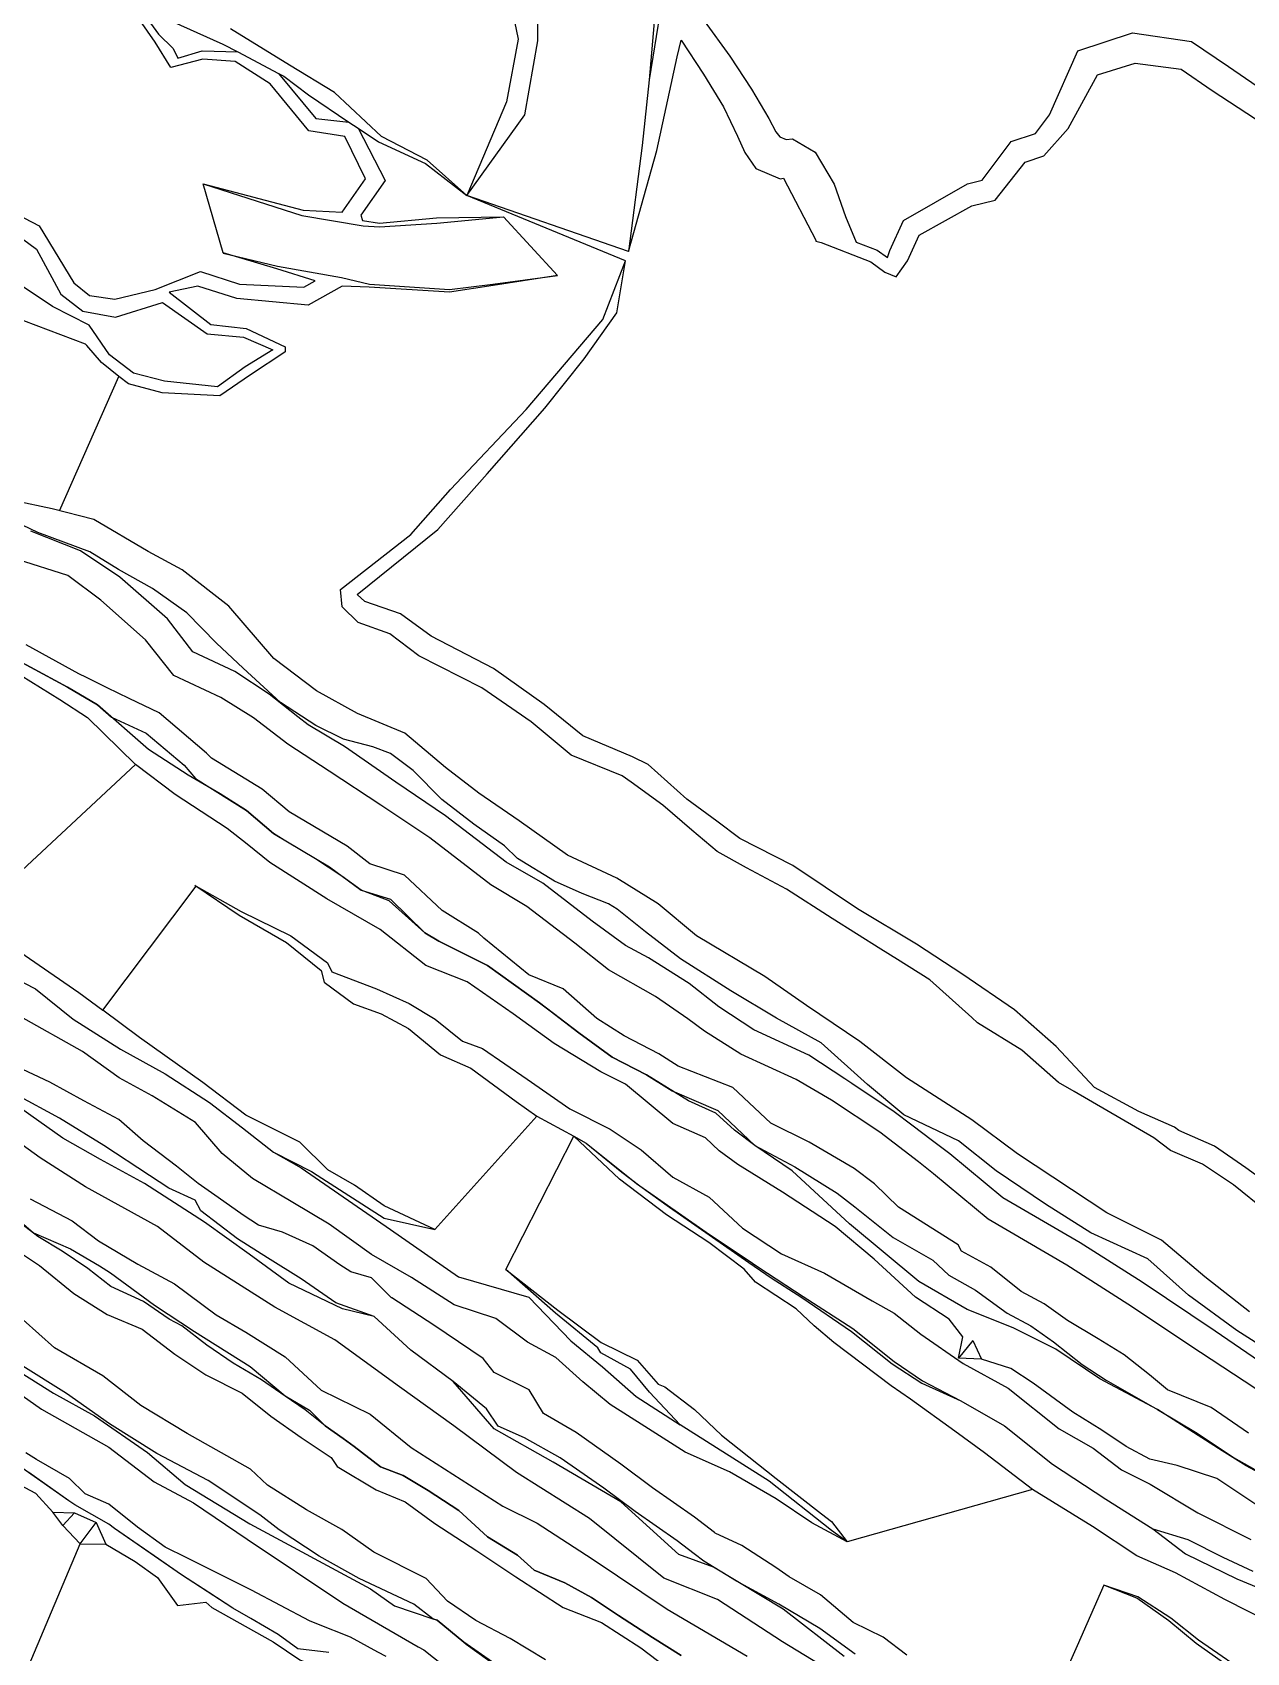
# Model space of a CAD drawing. Extents: x 102606 to 105048, y 81391 to 83586.
# Drawn here: x 104285 to 104547.4, y 82020.5 to 82370.6 of the extents above; entities that cross this region are included whole.
import ezdxf

# ---------------------------------------------------------------- set-up
doc = ezdxf.new("R2010")
doc.units = 0

msp = doc.modelspace()

# ---------------------------------------------------------------- linework, layer by layer
at = {"color": 3}
for points in [[(104422.139, 82384.049, 0), (104418.27, 82360.37, 0), (104416.76, 82346.19, 0), (104413.81, 82323.31, 0), (104378.908, 82335.373, 0), (104391.43, 82352.83, 0), (104394.21, 82368.79, 0), (104394.34, 82385.05, 0), (104396.02, 82401.73, 0)], [(104422.438, 82399.671, 0), (104419.724221, 82391.673399, 0), (104420.25656, 82383.015822, 0), (104418.27, 82360.37, 0)], [(104384.178502, 82397.239369, 0), (104389.965838, 82369.172105, 0), (104387.451042, 82355.633884, 0), (104378.908, 82335.373, 0)], [(104430.183224, 82373.106145, 0), (104435.721736, 82365.513023, 0), (104440.4395, 82358.362632, 0), (104444.188913, 82352.008426, 0), (104445.705874, 82349.114275, 0), (104446.540682, 82348.0967, 0), (104447.918067, 82347.497028, 0), (104449.285601, 82347.652388, 0), (104454.152258, 82344.768861, 0), (104458.267304, 82337.834665, 0), (104460.700902, 82330.835256, 0), (104463.020047, 82325.309184, 0), (104467.584499, 82323.597045, 0), (104469.835806, 82322.006717, 0), (104470.314713, 82323.511091, 0), (104473.250808, 82329.948048, 0), (104487.115737, 82337.927263, 0), (104487.115737, 82337.927263, 0), (104490.298205, 82338.668913, 0), (104496.517489, 82347.023296, 0), (104501.777096, 82348.753356, 0), (104504.827905, 82352.79026, 0), (104510.922466, 82366.630217, 0), (104522.75179, 82370.520159, 0), (104535.53465, 82368.643718, 0), (104543.47071, 82363.25978, 0), (104554.728738, 82355.577735, 0)], [(104413.81, 82323.31, 0), (104419.94, 82345.11, 0), (104424.366693, 82365.368972, 0), (104425.189579, 82368.973048, 0), (104430.074929, 82361.593948, 0), (104434.361121, 82354.567391, 0), (104437.394454, 82348.226317, 0), (104438.969152, 82344.653116, 0), (104441.361801, 82341.244242, 0), (104446.643086, 82338.989043, 0), (104447.35923, 82339.117072, 0), (104454.291244, 82325.70045, 0), (104454.354785, 82325.489795, 0), (104455.500736, 82325.234802, 0), (104466.176654, 82321.061422, 0), (104469.235433, 82318.851046, 0), (104471.661356, 82317.794971, 0), (104474.160429, 82321.291327, 0), (104476.665421, 82326.805467, 0), (104488.024316, 82333.149267, 0), (104493.048171, 82334.377565, 0), (104499.589246, 82342.620277, 0), (104503.611707, 82343.945676, 0), (104508.882167, 82349.838714, 0), (104515.187156, 82361.438507, 0), (104523.310686, 82363.9731, 0), (104533.244161, 82362.65304, 0), (104539.993235, 82358.052887, 0), (104551.230895, 82350.700149, 0)], [(104237.233888, 82264.021881, 0), (104246.761377, 82256.726195, 0), (104258.424263, 82249.13005, 0), (104269.607885, 82242.153019, 0), (104280.521788, 82232.979738, 0), (104290.909468, 82226.450339, 0), (104296.889889, 82222.612537, 0), (104307.300594, 82212.409059, 0)], [(104449.17, 82124.6, 0), (104441.124995, 82130.119198, 0), (104436.739169, 82133.439382, 0), (104432.691675, 82137.100489, 0), (104426.82093, 82139.73874, 0), (104417.72178, 82145.374827, 0), (104410.311169, 82149.209484, 0), (104403.072135, 82154.409319, 0), (104394.61527, 82160.939668, 0), (104383.327054, 82168.970854, 0), (104372.830475, 82174.21941, 0), (104369.807938, 82176.043682, 0), (104362.144035, 82182.993506, 0), (104356.071123, 82185.303385, 0), (104351.911912, 82188.293571, 0), (104346.191394, 82192.058534, 0), (104339.439604, 82196.08564, 0), (104337.13604, 82197.53136, 0), (104331.272831, 82202.458845, 0), (104325.588126, 82206.054954, 0), (104318.688068, 82210.096969, 0), (104310.125298, 82215.692588, 0), (104299.044641, 82225.315933, 0), (104292.578732, 82229.105986, 0), (104281.918968, 82234.895757, 0)], [(104532.42172, 82060.927359, 0), (104526.467768, 82062.292218, 0), (104521.36064, 82065.047509, 0), (104516.141942, 82068.619772, 0), (104509.828759, 82072.485598, 0), (104501.273779, 82078.751921, 0), (104496.445774, 82081.875925, 0), (104490.102415, 82083.906203, 0), (104485.187273, 82084.155432, 0), (104486.120201, 82088.767253, 0), (104483.156675, 82092.58926, 0), (104475.87193, 82097.311861, 0), (104466.89126, 82105.501493, 0), (104458.477743, 82112.559901, 0), (104447.144789, 82119.99861, 0), (104437.452877, 82126.018431, 0), (104433.448897, 82128.958554, 0), (104430.448698, 82131.761587, 0), (104423.402261, 82134.881296, 0), (104413.209151, 82143.360431, 0), (104407.853428, 82146.022694, 0), (104397.736815, 82152.110479, 0), (104388.885207, 82158.553329, 0), (104378.990052, 82165.47793, 0), (104370.018399, 82169.007433, 0), (104360.156619, 82176.773026, 0), (104348.604015, 82183.405152, 0), (104336.350466, 82191.268849, 0), (104331.403622, 82195.198746, 0), (104327.123915, 82198.598653, 0), (104315.838466, 82205.978944, 0), (104307.300594, 82212.409059, 0), (104280.603769, 82187.56288, 0)], [(104556.2231, 82056.034841, 0), (104547.294065, 82060.896175, 0), (104542.134291, 82064.137207, 0), (104528.16, 82073.03, 0), (104515.67, 82079.7, 0), (104506.22, 82086.07, 0), (104496.93, 82090.7, 0), (104487.03, 82094.66, 0), (104476.56, 82100.69, 0), (104461.56, 82113.19, 0), (104449.17, 82124.6, 0)], [(104284.512653, 82118.607444, 0), (104293.634, 82113.79, 0), (104299.306, 82109.465, 0), (104307.792, 82104.468, 0), (104315.702, 82100.211, 0), (104324.723, 82093.536, 0), (104331.156, 82089.775, 0), (104339.601, 82084.451, 0), (104347.451, 82077.201, 0), (104357.973, 82072.03, 0), (104366.897, 82064.83, 0), (104386.65, 82052.186, 0), (104394.095, 82048.477, 0), (104405.956, 82040.751, 0), (104422.223, 82029.874, 0), (104439.471, 82019.725, 0)], [(104280.520544, 82115.298557, 0), (104285.217305, 82111.226099, 0), (104293.277579, 82107.790298, 0), (104299.503685, 82104.089229, 0), (104301.89458, 82102.587719, 0), (104311.401329, 82095.56602, 0), (104320.006804, 82089.93376, 0), (104332.081519, 82082.328841, 0), (104339.628848, 82076.019466, 0), (104344.869235, 82072.903291, 0), (104348.248, 82069.507, 0), (104352.142, 82066.807, 0), (104354.53, 82065.044, 0), (104360.221, 82060.674, 0), (104365.114, 82058.801, 0), (104370.559, 82055.573, 0), (104377.131, 82051.261, 0), (104383.359, 82045.528, 0), (104389.851, 82041.576, 0), (104393.468, 82038.353, 0), (104400.092, 82035.607, 0), (104405.873, 82032.443, 0), (104411.691, 82028.569, 0), (104419.05, 82023.813, 0), (104425.223, 82019.862, 0)], [(104488.24, 82087.97, 0), (104485.187273, 82084.155432, 0)], [(104488.24, 82087.97, 0), (104490.102415, 82083.906203, 0)], [(104284.34, 82017.892, 0), (104295.313215, 82044.017888, 0), (104291.62029, 82047.959911, 0), (104289.414127, 82050.844318, 0), (104285.732885, 82054.869185, 0), (104274.602005, 82060.819522, 0)], [(104349.083, 82020.513, 0), (104342.341, 82021.349, 0), (104338.101822, 82024.410706, 0), (104332.221, 82027.901, 0), (104328.35858, 82030.15603, 0), (104323.170944, 82033.505394, 0), (104317.245849, 82037.330894, 0), (104311.343492, 82041.409371, 0), (104302.752976, 82047.345343, 0), (104301.504601, 82048.308768, 0), (104294.162021, 82052.443466, 0), (104292.887664, 82053.33705, 0), (104282.736285, 82060.446752, 0)], [(104550.521989, 82051.827373, 0), (104540.946426, 82058.144824, 0), (104532.42172, 82060.927359, 0)], [(104289.414127, 82050.844318, 0), (104294.079, 82050.748, 0), (104298.785, 82048.648, 0), (104300.876582, 82043.921742, 0)], [(104291.62029, 82047.959911, 0), (104294.079, 82050.748, 0)], [(104295.313215, 82044.017888, 0), (104298.785, 82048.648, 0)], [(104295.313215, 82044.017888, 0), (104300.876582, 82043.921742, 0), (104307.247965, 82040.206682, 0), (104312.047844, 82036.743133, 0), (104316.351121, 82030.698672, 0), (104322.520891, 82031.415542, 0), (104323.769687, 82030.273458, 0), (104337.040923, 82022.820559, 0), (104342.836148, 82018.958386, 0), (104353.918851, 82014.37102, 0), (104364.277279, 82004.581966, 0), (104372.9622, 81999.615729, 0), (104381.858961, 81994.528357, 0), (104396.947555, 81983.965771, 0), (104408.033857, 81976.655292, 0)]]:
    msp.add_polyline3d(points, dxfattribs=at)
at = {"color": 32}
for points in [[(104303.706757, 82296.297061, 0), (104299.909194, 82299.2851, 0), (104296.796407, 82303.001452, 0), (104296.514941, 82303.236007, 0), (104283.15939, 82308.311515, 0), (104274.072043, 82316.597038, 0), (104263.631283, 82321.568828, 0), (104251.263629, 82327.929898, 0), (104241.846526, 82334.214639, 0), (104227.28969, 82341.597532, 0), (104216.846858, 82349.419653, 0), (104207.297848, 82354.23462, 0), (104192.511815, 82363.562541, 0), (104186.516244, 82370.293664, 0), (104180.942353, 82380.341066, 0)], [(104290.901186, 82267.232603, 0), (104303.706757, 82296.297061, 0)], [(104548.060894, 82094.170923, 0), (104538.393133, 82101.744365, 0), (104529.028167, 82109.667447, 0), (104517.235, 82115.576, 0), (104497.915, 82128.316, 0), (104488.051, 82135.645, 0), (104473.938561, 82144.732001, 0), (104463.836, 82152.602, 0), (104452.277184, 82160.341633, 0), (104443.326, 82166.61, 0), (104428.511, 82175.383, 0), (104420.268, 82182.311, 0), (104411.302, 82187.847, 0), (104400.674, 82192.811, 0), (104390.177, 82200.265, 0), (104381.516, 82206.253, 0), (104374.301, 82211.799, 0), (104365.49323, 82219.180406, 0), (104355.277, 82223.468, 0), (104346.374111, 82228.346573, 0), (104337.218576, 82235.308876, 0), (104327.461, 82246.638, 0), (104317.366, 82254.477, 0), (104310.04354, 82258.438593, 0), (104298.299, 82265.369, 0), (104289.28, 82267.641, 0), (104281.152662, 82269.416743, 0)], [(104555.401384, 82083.737699, 0), (104545.282387, 82090.092953, 0), (104534.862662, 82097.776675, 0), (104526.047305, 82105.616895, 0), (104513.780543, 82111.197837, 0), (104503.936502, 82117.445296, 0), (104493.257355, 82124.594995, 0), (104485.185421, 82131.101785, 0), (104473.313135, 82136.757964, 0), (104465.451509, 82143.312518, 0), (104455.454033, 82152.260213, 0), (104445.807802, 82157.604443, 0), (104435.936031, 82163.52863, 0), (104425.053122, 82170.428036, 0), (104417.492922, 82176.278963, 0), (104411.382496, 82181.176999, 0), (104409.481889, 82182.293207, 0), (104403.806873, 82184.552612, 0), (104397.86979, 82187.208424, 0), (104389.834236, 82192.109933, 0), (104387.066192, 82194.846359, 0), (104380.413596, 82199.507015, 0), (104373.472124, 82204.847077, 0), (104367.265609, 82211.104117, 0), (104362.429918, 82214.837294, 0), (104358.601892, 82216.233069, 0), (104352.233011, 82217.934646, 0), (104346.283671, 82220.855448, 0), (104338.648529, 82225.852402, 0), (104330.589213, 82233.220793, 0), (104324.820439, 82238.683565, 0), (104318.373185, 82245.237505, 0), (104310.963313, 82250.433555, 0), (104303.65106, 82254.548118, 0), (104297.392113, 82258.399972, 0), (104286.217985, 82262.560994, 0), (104282.87421, 82264.173838, 0)], [(104273.838978, 82170.005309, 0), (104285.681349, 82163.958937, 0), (104293.813433, 82157.405597, 0), (104304.030756, 82150.941401, 0), (104313.680148, 82145.555087, 0), (104323.275475, 82139.407014, 0), (104330.430094, 82133.887375, 0), (104337.111794, 82128.654398, 0), (104343.057131, 82125.24964, 0), (104362.418, 82111.935, 0), (104377.092935, 82101.693737, 0), (104392.3, 82097.3, 0), (104401.34, 82087.91, 0), (104408.22, 82082.25, 0), (104415.47, 82075.87, 0), (104424.98, 82069.75, 0), (104418.337224, 82076.83251, 0), (104414.247829, 82081.785392, 0), (104407.853382, 82085.320369, 0), (104407.235926, 82086.374671, 0), (104398.07799, 82093.838624, 0), (104387.289, 82103.333, 0), (104401.986712, 82132.097267, 0), (104404.67309, 82130.632869, 0), (104412.425326, 82124.33193, 0), (104416.263594, 82121.387354, 0), (104422.726681, 82116.74471, 0), (104432.015263, 82110.299593, 0), (104439.872256, 82104.805758, 0), (104444.68, 82101.47, 0), (104451.3, 82097.28, 0), (104462.06, 82089.94, 0), (104470.81, 82082.93, 0), (104477.228099, 82078.714277, 0), (104485.65, 82074.9, 0), (104495.08, 82069.49, 0), (104505.48, 82061.27, 0), (104516.98, 82053.67, 0), (104527.13, 82047.28, 0), (104534.239767, 82041.867848, 0), (104545.318375, 82036.491408, 0), (104556.104357, 82031.963837, 0)], [(104553.367253, 82026.595873, 0), (104542.682508, 82032.026741, 0), (104532.03089, 82037.774179, 0), (104523.676701, 82041.436704, 0), (104514.138867, 82047.772053, 0), (104501.163973, 82055.785141, 0), (104461.055626, 82044.431447, 0), (104453.466885, 82048.583197, 0), (104445.740012, 82053.777318, 0), (104435.687474, 82059.595605, 0), (104426.078131, 82063.837657, 0), (104417.38273, 82069.397982, 0), (104409.88718, 82074.132013, 0), (104403.982881, 82079.027784, 0), (104398.102396, 82084.252605, 0), (104392.005637, 82087.625064, 0), (104385.181136, 82092.699955, 0), (104376.136915, 82095.65091, 0), (104366.973548, 82101.566874, 0), (104358.316412, 82106.572091, 0), (104349.175762, 82113.135377, 0), (104341.297758, 82117.81168, 0), (104332.58127, 82122.943081, 0), (104326.043524, 82128.342121, 0), (104320.245965, 82135.10433, 0), (104310.856465, 82140.83888, 0), (104303.765576, 82144.703429, 0), (104295.854986, 82150.405428, 0), (104282.476018, 82157.878365, 0)], [(104501.163973, 82055.785141, 0), (104490.73737, 82063.682002, 0), (104484.33186, 82068.346013, 0), (104474.794807, 82075.281142, 0), (104470.587805, 82078.186797, 0), (104458.182155, 82087.506611, 0), (104453.930906, 82091.12216, 0), (104450.085551, 82094.815724, 0), (104441.26761, 82100.586733, 0), (104438.806931, 82103.399545, 0), (104431.210631, 82109.154378, 0), (104422.050811, 82115.111261, 0), (104411.911379, 82122.806446, 0), (104401.986712, 82132.097267, 0)], [(104387.289, 82103.333, 0), (104398.596906, 82094.519679, 0), (104407.957388, 82087.548439, 0), (104415.711927, 82083.686006, 0), (104420.251347, 82078.511804, 0), (104421.670293, 82077.931028, 0), (104428.070418, 82073.019261, 0), (104433.909518, 82067.485779, 0), (104445.743338, 82058.122757, 0), (104455.557304, 82050.512132, 0), (104457.725021, 82048.840072, 0), (104461.055626, 82044.431447, 0)], [(104395.864183, 82018.934253, 0), (104388.296122, 82023.578377, 0), (104380.843916, 82027.47808, 0), (104374.718588, 82031.6566, 0), (104370.11761, 82036.52452, 0), (104358.80307, 82042.218313, 0), (104351.879607, 82047.090476, 0), (104344.276388, 82051.390796, 0), (104335.781966, 82056.680287, 0), (104332.124885, 82060.19016, 0), (104318.465, 82067.831, 0), (104308.451, 82073.899, 0), (104300.207, 82080.292, 0), (104289.821, 82086.389, 0), (104283.042, 82092.45, 0)], [(104385.149309, 82017.966172, 0), (104378.247861, 82022.748616, 0), (104372.456, 82027.526, 0), (104371.576129, 82027.824675, 0), (104367.45046, 82030.999831, 0), (104355.595344, 82036.499774, 0), (104346.995734, 82041.325447, 0), (104338.319191, 82047.084314, 0), (104334.193587, 82050.258369, 0), (104322.987757, 82057.698022, 0), (104311.922584, 82063.516413, 0), (104301.65952, 82069.988917, 0), (104292.380057, 82076.486841, 0), (104282.392272, 82082.803211, 0)], [(104461.055626, 82044.431447, 0), (104457.71, 82046.93, 0), (104444.21, 82057.56, 0), (104424.98, 82069.75, 0)]]:
    msp.add_polyline3d(points, dxfattribs=at)
at = {"color": 40}
for points in [[(104278.364627, 82333.104902, 0), (104286.468854, 82328.832475, 0), (104293.962657, 82316.491003, 0), (104297.376396, 82313.804294, 0), (104302.802821, 82313.01537, 0), (104311.513679, 82315.084604, 0), (104321.31533, 82318.947825, 0), (104321.31533, 82318.947825, 0), (104329.763922, 82316.219988, 0), (104343.688126, 82315.599485, 0), (104346.133318, 82316.945465, 0), (104337.850757, 82319.509111, 0), (104326.240247, 82322.96927, 0), (104321.893, 82337.909, 0), (104343.519667, 82332.209713, 0), (104351.966151, 82331.771326, 0), (104357.011066, 82338.98182, 0), (104352.526253, 82348.107412, 0), (104344.744617, 82349.383991, 0), (104336.380084, 82359.530032, 0), (104328.815591, 82364.35647, 0), (104321.846169, 82364.876941, 0), (104314.953472, 82363.015626, 0), (104311.562685, 82368.496305, 0), (104304.403827, 82378.822737, 0)], [(104307.880004, 82376.288116, 0), (104326.191909, 82368.089588, 0), (104329.400649, 82366.403706, 0), (104338.201476, 82361.779722, 0), (104339.317612, 82361.1933, 0), (104344.684732, 82357.101115, 0), (104353.414345, 82351.261271, 0), (104355.380304, 82349.946105, 0), (104359.813152, 82346.980665, 0), (104369.957143, 82342.321702, 0), (104378.908, 82335.373, 0)], [(104307.880004, 82376.288116, 0), (104312.252212, 82370.282095, 0), (104315.410763, 82367.149994, 0), (104316.438835, 82365.088545, 0), (104321.679323, 82366.635284, 0), (104329.400649, 82366.403706, 0), (104338.201476, 82361.779722, 0), (104346.272162, 82352.039735, 0), (104353.414345, 82351.261271, 0), (104355.380304, 82349.946105, 0), (104361.217269, 82338.657911, 0), (104355.99173, 82331.118824, 0), (104356.355013, 82330.008759, 0), (104360.051722, 82329.411035, 0), (104372.329536, 82330.567833, 0), (104386.822, 82330.786, 0), (104398.476715, 82318.067753, 0), (104384.556324, 82315.962794, 0), (104375.162027, 82314.513173, 0), (104357.81342, 82315.559534, 0), (104351.930007, 82315.77744, 0), (104344.593807, 82311.71974, 0), (104329.206099, 82313.126795, 0), (104320.738941, 82315.799932, 0), (104314.543971, 82314.486, 0)], [(104558.804328, 82116.912886, 0), (104547.274181, 82125.256637, 0), (104540.448468, 82129.928704, 0), (104532.766011, 82133.364273, 0), (104531.854319, 82134.079514, 0), (104524.143, 82137.463, 0), (104514.57, 82142.611, 0), (104506.268, 82151.515, 0), (104497.231, 82159.411, 0), (104486.103, 82167.049, 0), (104476.105, 82173.6, 0), (104463.356, 82181.209, 0), (104449.364, 82190.571, 0), (104437.864523, 82196.40337, 0), (104432.927971, 82200.212, 0), (104426.458077, 82204.945794, 0), (104418.065128, 82212.404944, 0), (104414.71583, 82214.113584, 0), (104403.935654, 82218.610623, 0), (104395.627112, 82225.406776, 0), (104384.631574, 82233.195118, 0), (104371.17155, 82240.196018, 0), (104364.569016, 82244.974834, 0), (104356.854001, 82247.65258, 0), (104355.160209, 82249.153524, 0), (104372.623648, 82263.189451, 0), (104383.283669, 82275.218795, 0), (104395.724284, 82289.398401, 0), (104404.284771, 82300.063053, 0), (104411.298353, 82310.059091, 0), (104413.188588, 82321.298156, 0), (104378.908, 82335.373, 0), (104370.316905, 82343.054039, 0), (104360.470058, 82348.118736, 0), (104350.295216, 82357.633185, 0), (104340.5422, 82363.524057, 0), (104327.801785, 82371.402318, 0)], [(104321.893, 82337.909, 0), (104343.238, 82331.045, 0), (104356.519, 82328.855, 0)], [(104265.406105, 82327.987081, 0), (104273.510595, 82331.705031, 0), (104276.544161, 82330.249587, 0), (104278.184011, 82329.472357, 0), (104285.904372, 82323.811684, 0), (104285.904372, 82323.811684, 0), (104291.187452, 82314.033006, 0), (104295.904396, 82310.376123, 0), (104302.975736, 82309.125612, 0), (104313.160491, 82312.274568, 0), (104322.746072, 82305.49011, 0), (104330.634005, 82304.750194, 0), (104336.981386, 82302.045263, 0), (104330.96124, 82298.376081, 0), (104325.022217, 82294.031504, 0), (104313.537001, 82295.272535, 0), (104306.878781, 82297.024997, 0), (104301.660359, 82300.95739, 0), (104297.277173, 82307.368344, 0), (104289.387838, 82311.416103, 0), (104278.916264, 82318.357016, 0), (104269.550268, 82325.352833, 0), (104265.406105, 82327.987081, 0)], [(104356.519, 82328.855, 0), (104360.052, 82328.629, 0), (104372.42, 82329.429, 0), (104386.822, 82330.786, 0)], [(104326.225, 82322.905, 0), (104337.977, 82320.117, 0), (104351.829, 82317.645, 0)], [(104551.709404, 82115.820528, 0), (104544.562483, 82121.580569, 0), (104537.864335, 82126.092175, 0), (104530.971834, 82129.027568, 0), (104527.40105, 82131.731438, 0), (104510.133673, 82141.734292, 0), (104506.738948, 82143.700829, 0), (104498.837893, 82150.729657, 0), (104489.247607, 82156.619306, 0), (104488.020143, 82157.726224, 0), (104478.942578, 82165.912314, 0), (104471.979403, 82170.27421, 0), (104468.361802, 82172.54036, 0), (104457.821566, 82179.18006, 0), (104447.961492, 82185.517525, 0), (104439.36708, 82190.075642, 0), (104433.004099, 82193.646333, 0), (104427.534644, 82198.254401, 0), (104421.259593, 82203.637361, 0), (104414.419118, 82208.591189, 0), (104412.448976, 82209.997242, 0), (104401.457451, 82214.475663, 0), (104392.801885, 82221.662388, 0), (104382.118398, 82228.96874, 0), (104368.502491, 82235.938444, 0), (104362.236552, 82240.670452, 0), (104355.432603, 82243.126053, 0), (104351.982157, 82246.475402, 0), (104351.624464, 82250.233503, 0), (104366.761431, 82262.147928, 0), (104375.351814, 82271.878694, 0), (104391.749374, 82289.161993, 0), (104408.255526, 82308.56506, 0), (104413.188588, 82321.298156, 0)], [(104351.829, 82317.645, 0), (104357.859, 82316.24, 0), (104375.147, 82315.082, 0), (104384.525, 82316.21, 0), (104398.476715, 82318.067753, 0)], [(104314.543971, 82314.486, 0), (104314.543971, 82314.486, 0), (104323.561947, 82307.505251, 0), (104331.17608, 82306.659239, 0), (104339.599622, 82302.665983, 0), (104339.634405, 82301.566516, 0), (104339.56783, 82301.522657, 0), (104332.132744, 82296.624399, 0), (104325.538194, 82292.107158, 0), (104313.075319, 82292.770939, 0), (104305.747119, 82294.691642, 0), (104303.706757, 82296.297061, 0)], [(104276.886, 82175.636, 0), (104295.009, 82163.182, 0), (104300.196775, 82159.315296, 0), (104320.399698, 82186.114807, 0), (104330.131637, 82180.628965, 0), (104340.868175, 82175.382637, 0), (104348.756613, 82169.567537, 0), (104349.708353, 82167.602942, 0), (104359.36, 82163.95, 0), (104366.46, 82160.76, 0), (104372.07, 82157.43, 0), (104377.93655, 82152.67578, 0), (104382.247138, 82151.062824, 0), (104391.96, 82144.41, 0), (104401.12, 82138.05, 0), (104409.84, 82133.62, 0), (104416.59, 82129.15, 0), (104423.39, 82123.29, 0), (104431.24, 82118.9, 0), (104438.5, 82112.25, 0), (104446.91, 82106.69, 0), (104456.17, 82102.52, 0), (104466.52, 82096.56, 0), (104471.272801, 82093.87551, 0), (104477.01, 82089.35, 0), (104486.13, 82083, 0), (104495.87, 82077.65, 0), (104506.91, 82068.9, 0), (104514.22, 82064.67, 0), (104520.382347, 82060.037262, 0), (104526.59, 82056.9, 0), (104536.84, 82050.74, 0), (104548.36, 82044.94, 0)], [(104320.08, 82186.33, 0), (104329.663135, 82179.879466, 0), (104339.887843, 82173.95887, 0), (104347.388394, 82167.879476, 0), (104348.045554, 82165.414372, 0), (104354.404125, 82160.710416, 0), (104360.351269, 82158.540239, 0), (104366.298412, 82155.346394, 0), (104373.22026, 82149.690929, 0), (104379.758428, 82146.773946, 0), (104389.531056, 82139.619683, 0), (104394.04816, 82136.424728, 0)], [(104273.838978, 82170.005309, 0), (104285.681349, 82163.958937, 0), (104293.813433, 82157.405597, 0), (104304.030756, 82150.941401, 0), (104313.680148, 82145.555087, 0), (104323.275475, 82139.407014, 0), (104330.430094, 82133.887375, 0), (104337.111794, 82128.654398, 0), (104345.350879, 82124.447045, 0), (104346.573208, 82123.667303, 0), (104361.038139, 82114.383769, 0), (104371.975, 82111.941, 0), (104394.04816, 82136.424728, 0), (104401.986712, 82132.097267, 0), (104404.67309, 82130.632869, 0), (104415.545143, 82121.923154, 0), (104430.644912, 82111.3895, 0), (104440.6373, 82104.642113, 0), (104441.993472, 82103.726354, 0), (104451.559772, 82097.497672, 0), (104462.336978, 82090.557457, 0), (104471.248947, 82083.432497, 0), (104477.352127, 82079.223228, 0), (104485.65, 82074.9, 0), (104495.08, 82069.49, 0), (104505.48, 82061.27, 0), (104516.98, 82053.67, 0), (104527.13, 82047.28, 0), (104534.678841, 82044.945467, 0), (104542.260636, 82041.172927, 0), (104548.748018, 82038.11056, 0)], [(104371.975, 82111.941, 0), (104361.033, 82117.085, 0), (104354.589, 82121.529, 0), (104348.863, 82124.824, 0), (104342.819, 82130.799, 0), (104331.146, 82136.629, 0), (104321.844, 82143.699, 0), (104308.125, 82153.406, 0), (104300.196775, 82159.315296, 0)], [(104425.223, 82019.862, 0), (104419.05, 82023.813, 0), (104411.691, 82028.569, 0), (104405.873, 82032.443, 0), (104400.092, 82035.607, 0), (104393.468, 82038.353, 0), (104389.851, 82041.576, 0), (104383.359, 82045.528, 0), (104377.131, 82051.261, 0), (104370.559, 82055.573, 0), (104365.114, 82058.801, 0), (104360.221, 82060.674, 0), (104354.53, 82065.044, 0), (104352.142, 82066.807, 0), (104348.248, 82069.507, 0), (104343.973, 82073.014, 0), (104339.654, 82075.946, 0), (104334.511, 82079.482, 0), (104328.406, 82083.067, 0), (104322.721, 82086.987, 0), (104317.272, 82091.117, 0), (104314.571, 82092.583, 0), (104309.013, 82096.411, 0), (104301.924, 82099.604, 0), (104296.98, 82103.534, 0), (104291.419, 82107.293, 0), (104286.153, 82110.421, 0), (104280.544, 82114.723, 0)], [(104280.033884, 82108.492988, 0), (104286.523247, 82104.196266, 0), (104293.948555, 82098.14321, 0), (104301.170715, 82093.586903, 0), (104308.747171, 82090.439291, 0), (104315.808909, 82084.997075, 0), (104322.458199, 82080.522371, 0), (104330.353254, 82076.545963, 0), (104336.544402, 82071.646182, 0), (104343.077281, 82067.000119, 0), (104349.548666, 82062.643687, 0), (104350.895746, 82060.741713, 0), (104359.31665, 82055.661244, 0), (104365.581469, 82053.122226, 0), (104371.980241, 82048.398112, 0), (104381.033863, 82042.520555, 0), (104389.505821, 82036.921261, 0), (104399.735422, 82030.257495, 0), (104407.973649, 82027.020907, 0), (104416.534526, 82021.562552, 0), (104425.216022, 82014.936698, 0)]]:
    msp.add_polyline3d(points, dxfattribs=at)
at = {"color": 6}
for points in [[(104561.121, 82075.924, 0), (104540.637, 82090.001, 0), (104524.846, 82100.568, 0), (104511.481, 82109.073, 0), (104494.728, 82118.776, 0), (104483.305, 82128.28, 0), (104479.517738, 82131.137583, 0), (104475.074033, 82134.485497, 0), (104471.261778, 82137.357674, 0), (104462.124382, 82143.467493, 0), (104460.565129, 82144.510105, 0), (104452.811959, 82149.594001, 0), (104440.916456, 82155.077599, 0), (104433.36252, 82160.047299, 0), (104426.961462, 82165.104424, 0), (104418.190887, 82170.673566, 0), (104413.181688, 82173.310266, 0), (104405.989482, 82178.578082, 0), (104395.289517, 82186.805446, 0), (104387.422108, 82191.333007, 0), (104374.275088, 82201.316789, 0), (104363.587499, 82208.59164, 0), (104352.424214, 82216.287815, 0), (104344.612304, 82220.983567, 0), (104342.365089, 82222.696326, 0), (104336.199815, 82227.615085, 0), (104328.75966, 82232.494007, 0), (104319.662649, 82236.801108, 0), (104314.207899, 82243.914899, 0), (104303.896175, 82252.938559, 0), (104295.428704, 82258.63469, 0), (104284.674584, 82262.850016, 0)], [(104558.83071, 82071.324236, 0), (104537.43509, 82085.388508, 0), (104521.747142, 82095.819869, 0), (104508.551696, 82104.250378, 0), (104491.539236, 82114.208345, 0), (104479.742731, 82123.998456, 0), (104476.485899, 82126.533884, 0), (104468.139571, 82133.000311, 0), (104457.694396, 82139.908243, 0), (104450.094139, 82144.373483, 0), (104438.081344, 82149.865394, 0), (104430.283848, 82154.836445, 0), (104426.6749, 82157.492917, 0), (104419.667938, 82162.315459, 0), (104409.530987, 82168.0562, 0), (104402.268014, 82173.785572, 0), (104391.846488, 82181.751096, 0), (104384.076214, 82186.444638, 0), (104370.902621, 82196.606753, 0), (104360.312557, 82203.632128, 0), (104349.1246, 82210.985825, 0), (104340.243201, 82216.817787, 0), (104332.819369, 82222.493196, 0), (104325.704908, 82226.929617, 0), (104315.597264, 82231.63236, 0), (104309.419468, 82239.377085, 0), (104299.808831, 82247.926974, 0), (104292.66041, 82253.263544, 0), (104281.772514, 82256.757277, 0)], [(104473.95, 82019.95, 0), (104468.844, 82023.82, 0), (104462.356, 82027.016, 0), (104455.326, 82033.005, 0), (104448.571148, 82036.88407, 0), (104445.691733, 82038.888341, 0), (104438.339554, 82043.692132, 0), (104432.547546, 82046.305441, 0), (104432.406053, 82046.484873, 0), (104428.113602, 82049.774175, 0), (104418.998107, 82056.142336, 0), (104412.195118, 82061.207298, 0), (104402.536929, 82068.116481, 0), (104395.494893, 82072.204186, 0), (104392.332, 82077.331, 0), (104384.818, 82081.07, 0), (104382.435, 82084.055, 0), (104371.75, 82091.26, 0), (104362.68326, 82097.148956, 0), (104362.58498, 82097.191303, 0), (104358.3, 82101.47, 0), (104353.860624, 82102.813843, 0), (104351.473, 82104.341, 0), (104345.632, 82108.444, 0), (104339.045, 82111.373, 0), (104333.876, 82112.918, 0), (104330.535, 82115.045, 0), (104325.133, 82118.839, 0), (104320.821, 82121.876, 0), (104316.151, 82125.61, 0), (104308.952, 82131.074, 0), (104303.692, 82135.734, 0), (104296.139, 82139.752, 0), (104288.784, 82143.772, 0), (104281.751, 82147.125, 0)], [(104462.838657, 82020.209121, 0), (104455.176264, 82025.74567, 0), (104446.320181, 82030.990435, 0), (104437.14415, 82035.977946, 0), (104430.148, 82040.259, 0), (104428.013366, 82041.827158, 0), (104424.354538, 82044.65226, 0), (104415.265028, 82050.988071, 0), (104408.493667, 82056.081599, 0), (104399.087919, 82062.598752, 0), (104391.364241, 82066.932984, 0), (104385.631626, 82069.449742, 0), (104383.118996, 82073.187126, 0), (104375.910992, 82079.086081, 0), (104366.8167, 82085.866905, 0), (104358.836351, 82093.182931, 0), (104350.595598, 82096.110222, 0), (104343.07379, 82101.30864, 0), (104335.826159, 82105.845643, 0), (104329.314584, 82109.910534, 0), (104321.399932, 82116.002545, 0), (104320.18791, 82118.298822, 0), (104314.498966, 82120.843595, 0), (104310.329057, 82123.607821, 0), (104300.46221, 82130.108687, 0), (104290.842752, 82135.979883, 0), (104281.539559, 82141.036699, 0)], [(104278.636512, 82079.052223, 0), (104286.971984, 82073.096325, 0), (104301.53987, 82064.904334, 0), (104311.323346, 82057.4428, 0), (104319.803946, 82052.908647, 0), (104331.431765, 82045.054656, 0), (104352.071854, 82031.183506, 0), (104368.368154, 82021.767557, 0), (104369.567783, 82021.103611, 0), (104377.971051, 82014.526416, 0)], [(104281.002, 82081.976, 0), (104289.592, 82076.6, 0), (104298.426, 82071.674, 0), (104309.857, 82063.747, 0), (104318.042, 82056.835, 0), (104331.992, 82048.369, 0), (104358.042415, 82034.29968, 0), (104363.237178, 82030.655362, 0), (104371.576129, 82027.824675, 0), (104372.456, 82027.526, 0), (104378.247861, 82022.748616, 0), (104378.719, 82022.36, 0), (104385.667, 82017.356, 0)], [(104549.372097, 82014.714743, 0), (104537.045832, 82023.186096, 0), (104531.050008, 82027.942221, 0), (104523.910193, 82032.589794, 0), (104516.56, 82035.11, 0), (104510.772608, 82021.960449, 0), (104504.91, 82008.64, 0)], [(104631.538438, 81938.33726, 0), (104631.408139, 81938.498428, 0), (104624.183218, 81946.319175, 0), (104620.235423, 81951.028808, 0), (104613.219771, 81958.838816, 0), (104610.247593, 81962.49325, 0), (104605.422072, 81968.43948, 0), (104601.039649, 81972.10254, 0), (104592.123994, 81980.302015, 0), (104578.145532, 81992.6481, 0), (104576.038259, 81994.367446, 0), (104563.753473, 82005.00014, 0), (104557.433586, 82009.91208, 0), (104548.822197, 82013.749435, 0), (104536.501497, 82022.47903, 0), (104530.622799, 82027.387944, 0), (104523.682111, 82032.317409, 0), (104516.56, 82035.11, 0)]]:
    msp.add_polyline3d(points, dxfattribs=at)
at = {"color": 5}
for points in [[(104296.728125, 82231.197045, 0), (104295.074203, 82232.023201, 0), (104283.686452, 82238.310522, 0)], [(104281.918968, 82234.895757, 0), (104292.578732, 82229.105986, 0), (104299.044641, 82225.315933, 0), (104302.11086, 82222.652979, 0), (104309.606669, 82219.187279, 0), (104317.84306, 82212.29973, 0), (104320.22545, 82209.417903, 0), (104331.272831, 82202.458845, 0), (104337.13604, 82197.53136, 0), (104349.243992, 82190.291029, 0), (104356.071123, 82185.303385, 0), (104362.369909, 82183.352253, 0), (104369.807938, 82176.043682, 0), (104372.830475, 82174.21941, 0), (104383.327054, 82168.970854, 0), (104394.61527, 82160.939668, 0), (104396.92633, 82159.233495, 0), (104403.072135, 82154.409319, 0), (104410.311169, 82149.209484, 0), (104417.72178, 82145.374827, 0), (104423.270874, 82141.918909, 0), (104433.128556, 82137.66228, 0), (104441.124995, 82130.119198, 0), (104449.813716, 82125.498157, 0), (104458.911074, 82119.788005, 0), (104462.749315, 82116.85854, 0), (104471.055857, 82110.22062, 0), (104479.611328, 82105.34941, 0), (104483.029987, 82102.067458, 0), (104488.839617, 82098.861138, 0), (104495.640031, 82093.863046, 0), (104500.781893, 82091.163498, 0), (104505.659385, 82087.662598, 0), (104511.871448, 82082.778974, 0), (104517.081515, 82079.369638, 0), (104528.16, 82073.03, 0), (104536.74125, 82067.969278, 0), (104544.576056, 82062.658582, 0), (104556.637806, 82055.895537, 0)], [(104547.825583, 82067.91897, 0), (104539.731631, 82073.507128, 0), (104530.296926, 82077.273062, 0), (104526.449, 82080.55, 0), (104520.946, 82084.843, 0), (104515.323, 82088.342, 0), (104508.695, 82092.309, 0), (104503.698, 82095.862, 0), (104498.73, 82098.53, 0), (104492.132, 82103.831, 0), (104485.807, 82107.232, 0), (104485.103043, 82108.63455, 0), (104472.169576, 82116.763665, 0), (104466.987271, 82121.786973, 0), (104462.597567, 82125.1053, 0), (104452.905737, 82130.840624, 0), (104444.589901, 82134.94691, 0), (104436.378143, 82142.604413, 0), (104424.557583, 82147.260083, 0), (104420.361249, 82149.874929, 0), (104412.91871, 82153.772148, 0), (104407.025945, 82157.531748, 0), (104399.737856, 82163.921934, 0), (104392.309382, 82167.009246, 0), (104382.553154, 82174.922172, 0), (104381.419, 82175.989, 0), (104373.553, 82180.895, 0), (104365.452, 82188.551, 0), (104357.913, 82190.992, 0), (104353.046546, 82194.784854, 0), (104340.482771, 82202.230014, 0), (104334.656949, 82207.095214, 0), (104323.741655, 82213.815193, 0), (104322.634372, 82214.876697, 0), (104312.404427, 82223.602901, 0), (104305.892679, 82226.711337, 0), (104301.173162, 82228.97669, 0), (104296.728125, 82231.197045, 0)], [(104460.437, 82019.692, 0), (104447.288, 82029.914, 0), (104432.205894, 82039.01694, 0), (104424.719094, 82041.741451, 0), (104412.191624, 82053.116572, 0), (104397.535545, 82061.685669, 0), (104384.825222, 82068.901232, 0), (104375.910992, 82079.086081, 0), (104366.8167, 82085.866905, 0), (104358.836351, 82093.182931, 0), (104352.038058, 82094.781491, 0), (104340.437205, 82100.363987, 0), (104331.881661, 82106.585562, 0), (104322.215763, 82113.514913, 0), (104309.218673, 82121.860363, 0), (104299.721681, 82127.078819, 0), (104291.594195, 82131.676014, 0), (104277.195034, 82141.80895, 0)], [(104459.647988, 82015.221976, 0), (104447.127896, 82022.857053, 0), (104433.100716, 82031.980775, 0), (104421.45885, 82036.572472, 0), (104405.399456, 82049.468059, 0), (104389.597285, 82059.426407, 0), (104376.063736, 82069.489561, 0), (104364.331086, 82077.968703, 0), (104350.372588, 82088.124016, 0), (104337.371219, 82095.147975, 0), (104322.072887, 82104.899429, 0), (104312.056171, 82112.588316, 0), (104296.503767, 82121.150196, 0), (104286.667378, 82127.446675, 0), (104273.668044, 82136.777688, 0)], [(104361.464301, 82019.683987, 0), (104359.69293, 82020.634006, 0), (104353.733885, 82023.829951, 0), (104346.496777, 82026.740427, 0), (104344.922929, 82027.373367, 0), (104332.333899, 82034.010608, 0), (104318.402948, 82041.018816, 0), (104313.667, 82043.327, 0), (104307.707, 82047.61, 0), (104301.56, 82052.588, 0), (104296.43, 82054.861, 0), (104293.009, 82058.106, 0), (104285.921, 82062.223, 0), (104283.554, 82063.676, 0)], [(104349.083, 82020.513, 0), (104342.341, 82021.349, 0), (104338.101822, 82024.410706, 0), (104332.221, 82027.901, 0), (104328.35858, 82030.15603, 0), (104317.245849, 82037.330894, 0), (104302.752976, 82047.345343, 0), (104301.504601, 82048.308768, 0), (104294.162021, 82052.443466, 0), (104292.887664, 82053.33705, 0), (104284.219542, 82059.415173, 0)]]:
    msp.add_polyline3d(points, dxfattribs=at)

doc.saveas('drawing.dxf')
